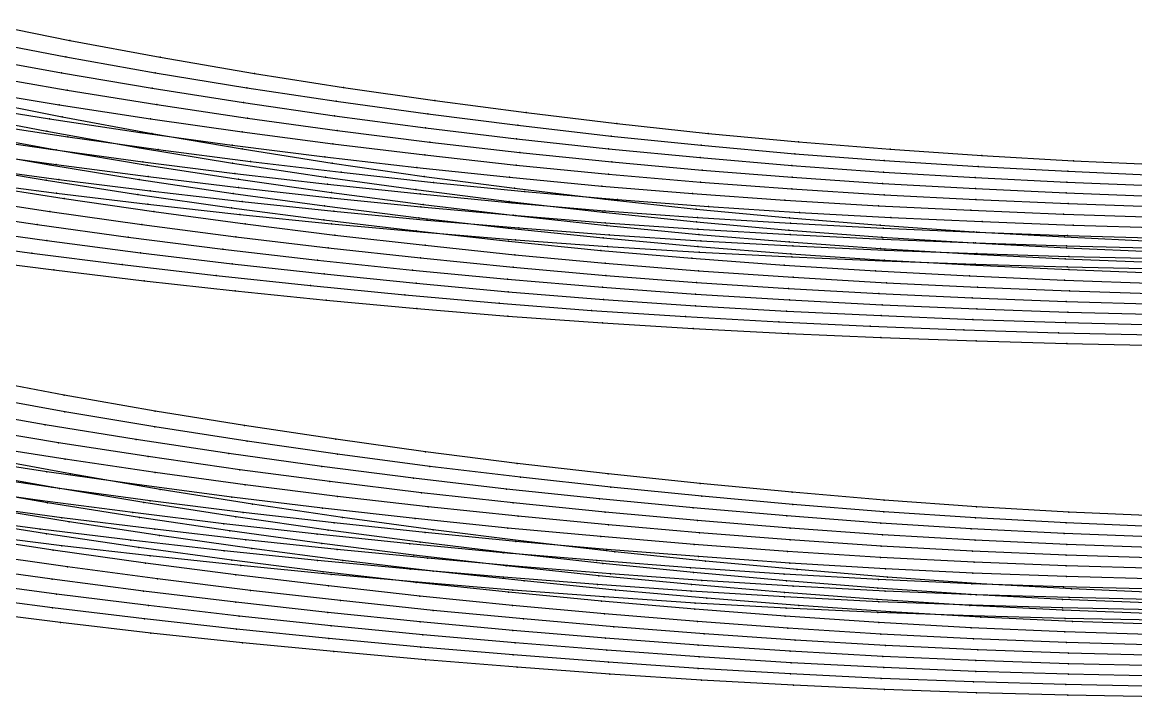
# Model space of a CAD drawing. Extents: x -2408 to 1029, y -526 to 2095.
# Drawn here: x -13.6 to 171.2, y 1360.9 to 1472.8 of the extents above; entities that cross this region are included whole.
import ezdxf

# ---------------------------------------------------------------- set-up
doc = ezdxf.new("R2010")
doc.units = 0

# ---------------------------------------------------------------- blocks, each defined once
blk = doc.blocks.new(' -30')
at = {"layer": '1'}
for points in [[(-245.141658, 917.098852), (-260.166828, 917.769134), (-275.234338, 918.624536), (-290.688383, 919.721853), (-305.728339, 920.97651), (-320.933019, 922.392988), (-335.945284, 923.939691), (-351.112705, 925.667383), (-366.087844, 927.54152), (-381.124534, 929.593767), (-396.053659, 931.804452), (-411.403685, 934.26337), (-426.274865, 936.835461), (-441.581577, 939.689385)], [(-441.357954, 1011.77869), (-426.385503, 1008.766398), (-411.373524, 1005.973084), (-395.741295, 1003.294762), (-380.982537, 1000.97185), (-365.812658, 998.782208), (-350.671126, 996.787103), (-335.643521, 994.987391), (-320.458902, 993.349894), (-305.476456, 991.931465), (-290.253334, 990.705195), (-275.086221, 989.677705), (-259.838398, 988.812748), (-244.782035, 988.103728)]]:
    blk.add_lwpolyline(points, dxfattribs=at)
at = {"layer": '14'}
for points in [[(-245.16976, 929.809888), (-260.640927, 930.508343), (-275.965086, 931.398015), (-291.241824, 932.504552), (-306.505752, 933.796136), (-321.802467, 935.240728), (-337.036458, 936.834409), (-352.178831, 938.587466), (-367.373851, 940.521132), (-382.257429, 942.586062), (-397.404225, 944.866379), (-412.236711, 947.281491), (-427.323349, 949.931627), (-442.44033, 952.79284)], [(-442.702748, 999.08554), (-427.630314, 996.072378), (-412.740637, 993.317148), (-397.798192, 990.762433), (-382.840082, 988.407382), (-367.601045, 986.208617), (-352.58876, 984.230198), (-337.53589, 982.420932), (-322.481054, 980.787744), (-306.948559, 979.311879), (-291.912577, 978.095582), (-276.394841, 977.034537), (-261.339635, 976.171484), (-245.709135, 975.431759)]]:
    blk.add_lwpolyline(points, dxfattribs=at)
at = {"layer": '3'}
for p in [(-426.385503, 1008.766398), (-411.373524, 1005.973084), (-395.741295, 1003.294762), (-380.982537, 1000.97185), (-365.812658, 998.782208), (-427.630314, 996.072378), (-350.671126, 996.787103), (-335.643521, 994.987391), (-412.740637, 993.317148), (-320.458902, 993.349894), (-397.798192, 990.762433), (-305.476456, 991.931465), (-290.253334, 990.705195), (-382.840082, 988.407382), (-275.086221, 989.677705), (-259.838398, 988.812748), (-367.601045, 986.208617), (-352.58876, 984.230198), (-337.53589, 982.420932), (-322.481054, 980.787744), (-306.948559, 979.311879), (-291.912577, 978.095582), (-276.394841, 977.034537), (-261.339635, 976.171484), (-427.323349, 949.931627), (-412.236711, 947.281491), (-397.404225, 944.866379), (-382.257429, 942.586062), (-367.373851, 940.521132), (-352.178831, 938.587466), (-426.274865, 936.835461), (-337.036458, 936.834409), (-321.802467, 935.240728), (-411.403685, 934.26337), (-306.505752, 933.796136), (-396.053659, 931.804452), (-291.241824, 932.504552), (-275.965086, 931.398015), (-381.124534, 929.593767), (-260.640927, 930.508343), (-366.087844, 927.54152), (-351.112705, 925.667383), (-335.945284, 923.939691), (-320.933019, 922.392988), (-305.728339, 920.97651), (-290.688383, 919.721853), (-275.234338, 918.624536), (-260.166828, 917.769134)]:
    blk.add_point(p, dxfattribs=at)
blk = doc.blocks.new(' -31')
at = {"layer": '1'}
for points in [[(-246.261205, 915.384291), (-261.705159, 916.032831), (-276.885972, 916.854244), (-292.298716, 917.902918), (-307.491762, 919.119407), (-322.87845, 920.501598), (-337.934576, 922.001733), (-353.290396, 923.691687), (-368.221521, 925.495972), (-383.537338, 927.516951), (-398.829462, 929.710128), (-414.104112, 932.080051), (-429.340398, 934.632458), (-444.573538, 937.382133)], [(-442.02803, 1008.905685), (-427.017117, 1006.026231), (-412.2272, 1003.398908), (-397.015674, 1000.905477), (-382.162075, 998.66676), (-366.967246, 996.565387), (-352.064695, 994.680052), (-336.544248, 992.899487), (-321.622823, 991.366514), (-306.063224, 989.969857), (-291.275461, 988.843302), (-275.685007, 987.846192), (-260.811204, 987.051404), (-245.204271, 986.362211)]]:
    blk.add_lwpolyline(points, dxfattribs=at)
at = {"layer": '14'}
for points in [[(-245.805788, 928.076104), (-261.071262, 928.717405), (-276.114991, 929.530822), (-291.313492, 930.56262), (-306.410991, 931.773332), (-321.54403, 933.134551), (-336.61462, 934.632982), (-351.593331, 936.278672), (-366.62911, 938.095761), (-381.972089, 940.121824), (-396.963772, 942.272319), (-412.258262, 944.64703), (-427.195375, 947.150038), (-442.100141, 949.837558)], [(-445.514757, 996.650941), (-430.180991, 993.696043), (-414.790129, 990.95355), (-399.380814, 988.421363), (-383.940009, 986.09023), (-368.948062, 984.016808), (-353.455415, 982.059377), (-337.922035, 980.274449), (-322.38773, 978.677124), (-307.104799, 977.312651), (-291.630691, 976.140108), (-276.427318, 975.167904), (-261.011429, 974.343856), (-245.703807, 973.672048)]]:
    blk.add_lwpolyline(points, dxfattribs=at)
at = {"layer": '3'}
for p in [(-427.017117, 1006.026231), (-412.2272, 1003.398908), (-397.015674, 1000.905477), (-382.162075, 998.66676), (-366.967246, 996.565387), (-352.064695, 994.680052), (-430.180991, 993.696043), (-336.544248, 992.899487), (-414.790129, 990.95355), (-321.622823, 991.366514), (-399.380814, 988.421363), (-306.063224, 989.969857), (-291.275461, 988.843302), (-275.685007, 987.846192), (-260.811204, 987.051404), (-383.940009, 986.09023), (-368.948062, 984.016808), (-353.455415, 982.059377), (-337.922035, 980.274449), (-322.38773, 978.677124), (-307.104799, 977.312651), (-291.630691, 976.140108), (-276.427318, 975.167904), (-261.011429, 974.343856), (-427.195375, 947.150038), (-412.258262, 944.64703), (-396.963772, 942.272319), (-381.972089, 940.121824), (-366.62911, 938.095761), (-351.593331, 936.278672), (-429.340398, 934.632458), (-336.61462, 934.632982), (-321.54403, 933.134551), (-414.104112, 932.080051), (-306.410991, 931.773332), (-398.829462, 929.710128), (-291.313492, 930.56262), (-276.114991, 929.530822), (-383.537338, 927.516951), (-261.071262, 928.717405), (-368.221521, 925.495972), (-353.290396, 923.691687), (-337.934576, 922.001733), (-322.87845, 920.501598), (-307.491762, 919.119407), (-292.298716, 917.902918), (-276.885972, 916.854244), (-261.705159, 916.032831)]:
    blk.add_point(p, dxfattribs=at)
blk = doc.blocks.new(' -32')
at = {"layer": '1'}
for points in [[(-246.136612, 913.630204), (-261.623803, 914.227913), (-277.047884, 915.003424), (-292.418725, 915.98512), (-307.818458, 917.153823), (-323.243092, 918.477479), (-338.616786, 919.945562), (-353.976405, 921.565671), (-369.317428, 923.344145), (-384.545269, 925.275219), (-399.844287, 927.384717), (-414.803302, 929.614027), (-430.051563, 932.063891), (-444.974561, 934.643978)], [(-442.657641, 1006.10872), (-427.754512, 1003.377851), (-412.729754, 1000.827241), (-397.538175, 998.448761), (-382.453824, 996.279307), (-367.387618, 994.290134), (-352.25817, 992.460743), (-336.985857, 990.789932), (-321.817783, 989.313987), (-306.593114, 988.025551), (-291.392571, 986.935484), (-276.156874, 986.019829), (-260.936463, 985.257985), (-245.709809, 984.630858)]]:
    blk.add_lwpolyline(points, dxfattribs=at)
at = {"layer": '14'}
for points in [[(-245.766268, 926.324945), (-261.398688, 926.931507), (-276.853012, 927.713052), (-291.848539, 928.672748), (-307.389391, 929.860784), (-322.967322, 931.208796), (-338.481588, 932.69629), (-353.901928, 934.333278), (-369.381724, 936.145979), (-384.534802, 938.086415), (-399.971671, 940.234413), (-415.383167, 942.557516), (-430.463586, 945.010559), (-445.815583, 947.699182)], [(-443.716487, 993.382964), (-428.640802, 990.638888), (-413.513017, 988.088703), (-398.371981, 985.732108), (-382.935301, 983.524182), (-367.742132, 981.534468), (-352.507979, 979.710591), (-337.27359, 978.052334), (-322.022067, 976.575291), (-307.039361, 975.32188), (-291.89249, 974.243828), (-276.303092, 973.30889), (-261.241835, 972.55637), (-245.599616, 971.918152)]]:
    blk.add_lwpolyline(points, dxfattribs=at)
at = {"layer": '3'}
for p in [(-427.754512, 1003.377851), (-412.729754, 1000.827241), (-397.538175, 998.448761), (-382.453824, 996.279307), (-367.387618, 994.290134), (-352.25817, 992.460743), (-428.640802, 990.638888), (-336.985857, 990.789932), (-321.817783, 989.313987), (-413.513017, 988.088703), (-306.593114, 988.025551), (-291.392571, 986.935484), (-398.371981, 985.732108), (-276.156874, 986.019829), (-260.936463, 985.257985), (-382.935301, 983.524182), (-367.742132, 981.534468), (-352.507979, 979.710591), (-337.27359, 978.052334), (-322.022067, 976.575291), (-307.039361, 975.32188), (-291.89249, 974.243828), (-276.303092, 973.30889), (-261.241835, 972.55637), (-430.463586, 945.010559), (-415.383167, 942.557516), (-399.971671, 940.234413), (-384.534802, 938.086415), (-369.381724, 936.145979), (-353.901928, 934.333278), (-430.051563, 932.063891), (-338.481588, 932.69629), (-322.967322, 931.208796), (-414.803302, 929.614027), (-307.389391, 929.860784), (-399.844287, 927.384717), (-291.848539, 928.672748), (-276.853012, 927.713052), (-261.398688, 926.931507), (-384.545269, 925.275219), (-369.317428, 923.344145), (-353.976405, 921.565671), (-338.616786, 919.945562), (-323.243092, 918.477479), (-307.818458, 917.153823), (-292.418725, 915.98512), (-277.047884, 915.003424), (-261.623803, 914.227913)]:
    blk.add_point(p, dxfattribs=at)
blk = doc.blocks.new(' -33')
at = {"layer": '1'}
for points in [[(-244.911545, 911.851821), (-260.047911, 912.375349), (-275.234598, 913.063803), (-290.241443, 913.935448), (-305.407017, 914.996646), (-320.691927, 916.223201), (-335.833436, 917.582045), (-350.97037, 919.079392), (-366.083953, 920.720249), (-381.084554, 922.504128), (-396.161124, 924.456386), (-411.471937, 926.602703), (-426.503549, 928.875255), (-441.778957, 931.360131)], [(-442.011796, 1003.155768), (-426.789796, 1000.507146), (-411.961981, 998.117372), (-396.89738, 995.876894), (-382.016764, 993.842441), (-366.648808, 991.912787), (-351.727975, 990.197473), (-336.422339, 988.611354), (-321.465682, 987.242601), (-306.512614, 986.056419), (-291.527457, 985.047648), (-276.088338, 984.177619), (-261.085788, 983.47635), (-245.656514, 982.886327)]]:
    blk.add_lwpolyline(points, dxfattribs=at)
at = {"layer": '14'}
for points in [[(-245.635748, 924.579705), (-260.97185, 925.124213), (-276.150732, 925.829053), (-291.56984, 926.743353), (-306.888711, 927.846221), (-322.24732, 929.109205), (-337.542422, 930.502192), (-352.823161, 932.039735), (-368.0077, 933.724612), (-383.25396, 935.577225), (-398.165327, 937.546163), (-413.369318, 939.71775), (-428.236572, 942.007384), (-443.388669, 944.516945)], [(-445.200238, 990.826444), (-429.661151, 988.11137), (-414.849779, 985.714339), (-399.248583, 983.383719), (-384.126321, 981.308307), (-368.475385, 979.341077), (-353.567356, 977.627548), (-337.876936, 975.992946), (-322.169785, 974.551018), (-306.755484, 973.340364), (-291.217941, 972.307252), (-276.025194, 971.457875), (-260.647239, 970.744228), (-245.398865, 970.170211)]]:
    blk.add_lwpolyline(points, dxfattribs=at)
at = {"layer": '3'}
for p in [(-426.789796, 1000.507146), (-411.961981, 998.117372), (-396.89738, 995.876894), (-382.016764, 993.842441), (-366.648808, 991.912787), (-351.727975, 990.197473), (-336.422339, 988.611354), (-429.661151, 988.11137), (-321.465682, 987.242601), (-414.849779, 985.714339), (-306.512614, 986.056419), (-291.527457, 985.047648), (-399.248583, 983.383719), (-276.088338, 984.177619), (-261.085788, 983.47635), (-384.126321, 981.308307), (-368.475385, 979.341077), (-353.567356, 977.627548), (-337.876936, 975.992946), (-322.169785, 974.551018), (-306.755484, 973.340364), (-291.217941, 972.307252), (-276.025194, 971.457875), (-260.647239, 970.744228), (-428.236572, 942.007384), (-413.369318, 939.71775), (-398.165327, 937.546163), (-383.25396, 935.577225), (-368.0077, 933.724612), (-352.823161, 932.039735), (-337.542422, 930.502192), (-426.503549, 928.875255), (-322.24732, 929.109205), (-306.888711, 927.846221), (-411.471937, 926.602703), (-291.56984, 926.743353), (-276.150732, 925.829053), (-396.161124, 924.456386), (-260.97185, 925.124213), (-381.084554, 922.504128), (-366.083953, 920.720249), (-350.97037, 919.079392), (-335.833436, 917.582045), (-320.691927, 916.223201), (-305.407017, 914.996646), (-290.241443, 913.935448), (-275.234598, 913.063803), (-260.047911, 912.375349)]:
    blk.add_point(p, dxfattribs=at)
blk = doc.blocks.new(' -34')
at = {"layer": '1'}
for points in [[(-245.767545, 910.145196), (-261.292611, 910.647728), (-276.811044, 911.316051), (-292.17174, 912.170163), (-307.669687, 913.215218), (-322.673009, 914.382545), (-338.143351, 915.730502), (-353.6053, 917.214317), (-368.932109, 918.831197), (-384.361803, 920.619104), (-399.514214, 922.532332), (-414.904185, 924.635162), (-430.255784, 926.898214), (-445.596956, 929.331986)], [(-443.416867, 1000.646085), (-428.162378, 998.094321), (-412.994413, 995.745823), (-397.799861, 993.576451), (-382.722518, 991.598754), (-367.483907, 989.763779), (-352.346175, 988.095232), (-337.021788, 986.577503), (-321.730588, 985.251048), (-306.590636, 984.120804), (-291.27251, 983.153903), (-276.06515, 982.352131), (-260.73121, 981.684495), (-245.392154, 981.143215)]]:
    blk.add_lwpolyline(points, dxfattribs=at)
at = {"layer": '14'}
for points in [[(-245.41609, 922.840358), (-261.082202, 923.350452), (-276.636184, 924.022929), (-291.791546, 924.864889), (-306.850963, 925.889206), (-321.900271, 927.067712), (-336.990789, 928.378096), (-352.016187, 929.816011), (-366.944987, 931.389015), (-381.939821, 933.119888), (-397.27343, 935.047198), (-412.229932, 937.082629), (-427.164444, 939.273587), (-442.431576, 941.683226)], [(-445.519654, 988.121189), (-430.298003, 985.574608), (-415.065461, 983.214414), (-399.522486, 980.993792), (-384.239738, 978.988315), (-368.935912, 977.147014), (-353.592861, 975.459212), (-338.253338, 973.937193), (-323.189596, 972.623136), (-307.862851, 971.478358), (-292.70988, 970.517946), (-277.127204, 969.688538), (-261.377122, 968.997943), (-245.786458, 968.44933)]]:
    blk.add_lwpolyline(points, dxfattribs=at)
at = {"layer": '3'}
for p in [(-428.162378, 998.094321), (-412.994413, 995.745823), (-397.799861, 993.576451), (-382.722518, 991.598754), (-367.483907, 989.763779), (-352.346175, 988.095232), (-337.021788, 986.577503), (-430.298003, 985.574608), (-321.730588, 985.251048), (-415.065461, 983.214414), (-306.590636, 984.120804), (-291.27251, 983.153903), (-399.522486, 980.993792), (-276.06515, 982.352131), (-260.73121, 981.684495), (-384.239738, 978.988315), (-368.935912, 977.147014), (-353.592861, 975.459212), (-338.253338, 973.937193), (-323.189596, 972.623136), (-307.862851, 971.478358), (-292.70988, 970.517946), (-277.127204, 969.688538), (-261.377122, 968.997943), (-427.164444, 939.273587), (-412.229932, 937.082629), (-397.27343, 935.047198), (-381.939821, 933.119888), (-366.944987, 931.389015), (-352.016187, 929.816011), (-336.990789, 928.378096), (-430.255784, 926.898214), (-321.900271, 927.067712), (-306.850963, 925.889206), (-414.904185, 924.635162), (-291.791546, 924.864889), (-276.636184, 924.022929), (-399.514214, 922.532332), (-261.082202, 923.350452), (-384.361803, 920.619104), (-368.932109, 918.831197), (-353.6053, 917.214317), (-338.143351, 915.730502), (-322.673009, 914.382545), (-307.669687, 913.215218), (-292.17174, 912.170163), (-276.811044, 911.316051), (-261.292611, 910.647728)]:
    blk.add_point(p, dxfattribs=at)
blk = doc.blocks.new(' -35')
at = {"layer": '1'}
for points in [[(-245.560677, 908.41424), (-261.00138, 908.870145), (-276.451107, 909.482685), (-291.799817, 910.27427), (-307.231155, 911.249734), (-322.247475, 912.358137), (-337.6563, 913.63927), (-352.936288, 915.03769), (-368.320668, 916.584044), (-383.469333, 918.256894), (-398.82035, 920.106373), (-413.806398, 922.061178), (-429.117689, 924.214545), (-444.394414, 926.525972)], [(-444.90543, 998.200456), (-429.727847, 995.754904), (-414.685584, 993.510281), (-399.456029, 991.412919), (-384.066255, 989.465779), (-368.795335, 987.694646), (-353.40563, 986.063434), (-338.101332, 984.609462), (-323.08904, 983.365764), (-307.754268, 982.276277), (-292.235381, 981.344765), (-276.881329, 980.576891), (-261.513174, 979.94598), (-246.148302, 979.438741)]]:
    blk.add_lwpolyline(points, dxfattribs=at)
at = {"layer": '14'}
for points in [[(-245.757363, 921.123319), (-261.094105, 921.582282), (-276.315237, 922.189722), (-291.865827, 922.992552), (-307.331555, 923.986954), (-322.787331, 925.146208), (-338.28588, 926.443576), (-353.718078, 927.869738), (-369.051616, 929.432836), (-384.453565, 931.157466), (-399.50526, 932.993672), (-414.870026, 935.023422), (-430.212965, 937.211806), (-445.20275, 939.511353)], [(-442.117374, 984.86758), (-427.290984, 982.5327), (-412.439514, 980.364073), (-397.273336, 978.319749), (-382.378851, 976.471969), (-367.445227, 974.769211), (-352.516082, 973.21241), (-337.57244, 971.813351), (-322.08609, 970.550151), (-306.369598, 969.460313), (-290.88519, 968.554393), (-275.801216, 967.815642), (-260.541089, 967.200202), (-245.411211, 966.712004)]]:
    blk.add_lwpolyline(points, dxfattribs=at)
at = {"layer": '3'}
for p in [(-429.727847, 995.754904), (-414.685584, 993.510281), (-399.456029, 991.412919), (-384.066255, 989.465779), (-368.795335, 987.694646), (-353.40563, 986.063434), (-338.101332, 984.609462), (-323.08904, 983.365764), (-427.290984, 982.5327), (-307.754268, 982.276277), (-292.235381, 981.344765), (-412.439514, 980.364073), (-276.881329, 980.576891), (-261.513174, 979.94598), (-397.273336, 978.319749), (-382.378851, 976.471969), (-367.445227, 974.769211), (-352.516082, 973.21241), (-337.57244, 971.813351), (-322.08609, 970.550151), (-306.369598, 969.460313), (-290.88519, 968.554393), (-275.801216, 967.815642), (-260.541089, 967.200202), (-430.212965, 937.211806), (-414.870026, 935.023422), (-399.50526, 932.993672), (-384.453565, 931.157466), (-369.051616, 929.432836), (-353.718078, 927.869738), (-338.28588, 926.443576), (-429.117689, 924.214545), (-322.787331, 925.146208), (-307.331555, 923.986954), (-413.806398, 922.061178), (-291.865827, 922.992552), (-276.315237, 922.189722), (-398.82035, 920.106373), (-261.094105, 921.582282), (-383.469333, 918.256894), (-368.320668, 916.584044), (-352.936288, 915.03769), (-337.6563, 913.63927), (-322.247475, 912.358137), (-307.231155, 911.249734), (-291.799817, 910.27427), (-276.451107, 909.482685), (-261.00138, 908.870145)]:
    blk.add_point(p, dxfattribs=at)
blk = doc.blocks.new(' -36')
at = {"layer": '1'}
for points in [[(-245.550474, 906.695297), (-260.708266, 907.103071), (-275.74703, 907.648938), (-291.02618, 908.373605), (-306.049156, 909.256117), (-321.123961, 910.304146), (-336.126165, 911.487337), (-351.102485, 912.786098), (-366.083714, 914.209209), (-381.443946, 915.813289), (-396.395733, 917.519407), (-411.829852, 919.429536), (-426.746109, 921.42217), (-441.971365, 923.609247)], [(-441.683669, 995.04864), (-426.706675, 992.775231), (-411.707759, 990.66733), (-396.37825, 988.68024), (-381.338483, 986.887665), (-366.022177, 985.21425), (-350.950072, 983.715811), (-335.487168, 982.3508), (-320.384614, 981.200971), (-305.288093, 980.220022), (-290.16462, 979.389111), (-275.035308, 978.696912), (-259.899737, 978.131334), (-244.813666, 977.681409)]]:
    blk.add_lwpolyline(points, dxfattribs=at)
at = {"layer": '14'}
for points in [[(-245.376549, 919.394593), (-261.009089, 919.819827), (-276.571459, 920.394944), (-291.071047, 921.088135), (-306.943461, 922.040831), (-322.085356, 923.116351), (-337.272644, 924.327252), (-352.393684, 925.655253), (-367.415536, 927.106656), (-382.509987, 928.707891), (-397.588718, 930.452938), (-413.025949, 932.390924), (-428.067692, 934.42966), (-442.750242, 936.567781)], [(-444.904269, 982.700276), (-429.665737, 980.373182), (-414.402498, 978.215735), (-398.816805, 976.185844), (-383.511129, 974.354146), (-368.166007, 972.669229), (-352.826267, 971.136628), (-337.472426, 969.771417), (-322.421529, 968.612458), (-307.156428, 967.609448), (-292.130002, 966.77317), (-276.690177, 966.054913), (-261.092076, 965.462484), (-245.653449, 964.99914)]]:
    blk.add_lwpolyline(points, dxfattribs=at)
at = {"layer": '3'}
for p in [(-426.706675, 992.775231), (-411.707759, 990.66733), (-396.37825, 988.68024), (-381.338483, 986.887665), (-366.022177, 985.21425), (-350.950072, 983.715811), (-335.487168, 982.3508), (-320.384614, 981.200971), (-429.665737, 980.373182), (-305.288093, 980.220022), (-290.16462, 979.389111), (-414.402498, 978.215735), (-275.035308, 978.696912), (-259.899737, 978.131334), (-398.816805, 976.185844), (-383.511129, 974.354146), (-368.166007, 972.669229), (-352.826267, 971.136628), (-337.472426, 969.771417), (-322.421529, 968.612458), (-307.156428, 967.609448), (-292.130002, 966.77317), (-276.690177, 966.054913), (-261.092076, 965.462484), (-428.067692, 934.42966), (-413.025949, 932.390924), (-397.588718, 930.452938), (-382.509987, 928.707891), (-367.415536, 927.106656), (-352.393684, 925.655253), (-337.272644, 924.327252), (-322.085356, 923.116351), (-306.943461, 922.040831), (-426.746109, 921.42217), (-291.071047, 921.088135), (-276.571459, 920.394944), (-411.829852, 919.429536), (-261.009089, 919.819827), (-396.395733, 917.519407), (-381.443946, 915.813289), (-366.083714, 914.209209), (-351.102485, 912.786098), (-336.126165, 911.487337), (-321.123961, 910.304146), (-306.049156, 909.256117), (-291.02618, 908.373605), (-275.74703, 907.648938), (-260.708266, 907.103071)]:
    blk.add_point(p, dxfattribs=at)
blk = doc.blocks.new(' -37')
at = {"layer": '1'}
for points in [[(-245.459677, 904.980259), (-260.667258, 905.352559), (-276.077418, 905.870353), (-291.481155, 906.553866), (-306.876367, 907.41031), (-322.135864, 908.427753), (-337.503594, 909.596445), (-352.868603, 910.885348), (-368.222294, 912.301225), (-383.573767, 913.858021), (-398.842883, 915.550035), (-414.151465, 917.391644), (-429.319369, 919.362242), (-444.589947, 921.496176)], [(-444.764461, 992.957588), (-429.595527, 990.718866), (-414.263749, 988.626039), (-399.012783, 986.705536), (-383.641677, 984.924804), (-368.25393, 983.293401), (-353.013124, 981.827192), (-337.595151, 980.512537), (-322.249929, 979.387267), (-306.805765, 978.425619), (-291.410465, 977.617821), (-275.951208, 976.945654), (-260.851131, 976.413247), (-245.383191, 975.982942)]]:
    blk.add_lwpolyline(points, dxfattribs=at)
at = {"layer": '14'}
for points in [[(-246.258611, 917.699673), (-261.53958, 918.084109), (-276.723469, 918.605447), (-292.207306, 919.30131), (-307.850405, 920.194893), (-323.3798, 921.253687), (-338.95612, 922.455209), (-354.464864, 923.776227), (-369.96115, 925.231088), (-385.35464, 926.820901), (-400.821339, 928.566949), (-415.920977, 930.41601), (-431.351645, 932.455452), (-446.76127, 934.648276)], [(-447.464219, 980.523584), (-431.813528, 978.20646), (-416.701958, 976.136393), (-401.005905, 974.154058), (-385.290081, 972.331459), (-369.534435, 970.658148), (-353.784975, 969.144298), (-338.021741, 967.806655), (-322.581244, 966.681091), (-306.953977, 965.713478), (-291.605429, 964.913202), (-275.873302, 964.232931), (-260.7973, 963.703712), (-245.111403, 963.272636)]]:
    blk.add_lwpolyline(points, dxfattribs=at)
at = {"layer": '3'}
for p in [(-429.595527, 990.718866), (-414.263749, 988.626039), (-399.012783, 986.705536), (-383.641677, 984.924804), (-368.25393, 983.293401), (-353.013124, 981.827192), (-337.595151, 980.512537), (-322.249929, 979.387267), (-431.813528, 978.20646), (-306.805765, 978.425619), (-291.410465, 977.617821), (-416.701958, 976.136393), (-275.951208, 976.945654), (-260.851131, 976.413247), (-401.005905, 974.154058), (-385.290081, 972.331459), (-369.534435, 970.658148), (-353.784975, 969.144298), (-338.021741, 967.806655), (-322.581244, 966.681091), (-306.953977, 965.713478), (-291.605429, 964.913202), (-275.873302, 964.232931), (-260.7973, 963.703712), (-431.351645, 932.455452), (-415.920977, 930.41601), (-400.821339, 928.566949), (-385.35464, 926.820901), (-369.96115, 925.231088), (-354.464864, 923.776227), (-338.95612, 922.455209), (-323.3798, 921.253687), (-307.850405, 920.194893), (-429.319369, 919.362242), (-292.207306, 919.30131), (-276.723469, 918.605447), (-414.151465, 917.391644), (-261.53958, 918.084109), (-398.842883, 915.550035), (-383.573767, 913.858021), (-368.222294, 912.301225), (-352.868603, 910.885348), (-337.503594, 909.596445), (-322.135864, 908.427753), (-306.876367, 907.41031), (-291.481155, 906.553866), (-276.077418, 905.870353), (-260.667258, 905.352559)]:
    blk.add_point(p, dxfattribs=at)
blk = doc.blocks.new(' -38')
at = {"layer": '1'}
for points in [[(-245.571293, 903.275358), (-260.691583, 903.612186), (-276.064375, 904.087584), (-291.336008, 904.714934), (-306.695468, 905.514461), (-321.950572, 906.479049), (-337.290448, 907.593609), (-352.47591, 908.812689), (-367.796508, 910.16426), (-382.986446, 911.636908), (-398.281011, 913.25799), (-413.319178, 914.989852), (-428.581686, 916.889147), (-443.837055, 918.932134)], [(-443.810385, 990.291525), (-428.626441, 988.15345), (-413.372675, 986.16768), (-398.380012, 984.364779), (-383.091149, 982.670512), (-368.117008, 981.152869), (-352.798464, 979.750458), (-337.528291, 978.518327), (-322.182504, 977.456847), (-306.84007, 976.557031), (-291.476278, 975.798552), (-276.106656, 975.171751), (-261.044984, 974.676492), (-245.667599, 974.280945)]]:
    blk.add_lwpolyline(points, dxfattribs=at)
at = {"layer": '14'}
for points in [[(-245.04861, 915.967862), (-260.554833, 916.312619), (-276.024567, 916.794323), (-291.098525, 917.414303), (-306.372308, 918.217006), (-321.532684, 919.181611), (-336.684533, 920.284424), (-351.88489, 921.507814), (-367.016424, 922.846396), (-382.044767, 924.305899), (-397.150632, 925.910454), (-412.241476, 927.652133), (-427.710771, 929.582337), (-442.766392, 931.605115)], [(-445.337875, 977.680262), (-430.161493, 975.545388), (-414.648144, 973.527202), (-399.431742, 971.701881), (-384.198246, 970.019139), (-368.926756, 968.472011), (-353.664202, 967.07645), (-337.813999, 965.804227), (-322.567313, 964.756413), (-307.46852, 963.872489), (-291.787586, 963.100163), (-276.573298, 962.480341), (-261.190993, 961.973783), (-245.947095, 961.584031)]]:
    blk.add_lwpolyline(points, dxfattribs=at)
at = {"layer": '3'}
for p in [(-428.626441, 988.15345), (-413.372675, 986.16768), (-398.380012, 984.364779), (-383.091149, 982.670512), (-368.117008, 981.152869), (-352.798464, 979.750458), (-337.528291, 978.518327), (-322.182504, 977.456847), (-430.161493, 975.545388), (-306.84007, 976.557031), (-291.476278, 975.798552), (-414.648144, 973.527202), (-276.106656, 975.171751), (-261.044984, 974.676492), (-399.431742, 971.701881), (-384.198246, 970.019139), (-368.926756, 968.472011), (-353.664202, 967.07645), (-337.813999, 965.804227), (-322.567313, 964.756413), (-307.46852, 963.872489), (-291.787586, 963.100163), (-276.573298, 962.480341), (-261.190993, 961.973783), (-427.710771, 929.582337), (-412.241476, 927.652133), (-397.150632, 925.910454), (-382.044767, 924.305899), (-367.016424, 922.846396), (-351.88489, 921.507814), (-336.684533, 920.284424), (-321.532684, 919.181611), (-306.372308, 918.217006), (-428.581686, 916.889147), (-291.098525, 917.414303), (-276.024567, 916.794323), (-260.554833, 916.312619), (-413.319178, 914.989852), (-398.281011, 913.25799), (-382.986446, 911.636908), (-367.796508, 910.16426), (-352.47591, 908.812689), (-337.290448, 907.593609), (-321.950572, 906.479049), (-306.695468, 905.514461), (-291.336008, 904.714934), (-276.064375, 904.087584), (-260.691583, 903.612186)]:
    blk.add_point(p, dxfattribs=at)
blk = doc.blocks.new(' -39')
at = {"layer": '1'}
for points in [[(-245.661867, 901.573951), (-261.103776, 901.886833), (-276.434212, 902.326232), (-291.762844, 902.914187), (-306.82561, 903.652117), (-322.137742, 904.571445), (-337.014581, 905.603083), (-352.802447, 906.819188), (-368.134916, 908.121614), (-383.408379, 909.54612), (-398.738731, 911.109704), (-413.984858, 912.802302), (-429.224414, 914.632572), (-444.43764, 916.599058)], [(-443.359927, 987.757468), (-428.199633, 985.713765), (-413.037278, 983.82356), (-397.774347, 982.065886), (-382.579807, 980.454566), (-367.123919, 978.962105), (-351.900996, 977.644657), (-336.915861, 976.507577), (-321.668238, 975.517878), (-306.435503, 974.680333), (-291.172075, 973.974802), (-275.906719, 973.39406), (-260.634175, 972.92972), (-245.262398, 972.569122)]]:
    blk.add_lwpolyline(points, dxfattribs=at)
at = {"layer": '14'}
for points in [[(-246.52356, 914.290222), (-261.664871, 914.604067), (-276.719893, 915.042975), (-292.136838, 915.640702), (-307.779545, 916.423903), (-323.308506, 917.375761), (-338.829036, 918.472158), (-354.39951, 919.693089), (-369.899802, 921.031054), (-385.294686, 922.492053), (-400.769359, 924.101164), (-416.228944, 925.850726), (-431.304898, 927.694329), (-446.730073, 929.724091)], [(-448.244231, 975.621049), (-432.679961, 973.491027), (-417.688196, 971.592148), (-402.085336, 969.767782), (-386.442277, 968.085819), (-370.807059, 966.548447), (-355.158406, 965.167085), (-339.829887, 963.982651), (-324.211107, 962.949385), (-308.759855, 962.082264), (-293.609688, 961.367241), (-278.044998, 960.760334), (-262.319546, 960.2692), (-246.748947, 959.896897)]]:
    blk.add_lwpolyline(points, dxfattribs=at)
at = {"layer": '3'}
for p in [(-428.199633, 985.713765), (-413.037278, 983.82356), (-397.774347, 982.065886), (-382.579807, 980.454566), (-367.123919, 978.962105), (-351.900996, 977.644657), (-336.915861, 976.507577), (-321.668238, 975.517878), (-306.435503, 974.680333), (-291.172075, 973.974802), (-432.679961, 973.491027), (-275.906719, 973.39406), (-260.634175, 972.92972), (-417.688196, 971.592148), (-402.085336, 969.767782), (-386.442277, 968.085819), (-370.807059, 966.548447), (-355.158406, 965.167085), (-339.829887, 963.982651), (-324.211107, 962.949385), (-308.759855, 962.082264), (-293.609688, 961.367241), (-278.044998, 960.760334), (-262.319546, 960.2692), (-431.304898, 927.694329), (-416.228944, 925.850726), (-400.769359, 924.101164), (-385.294686, 922.492053), (-369.899802, 921.031054), (-354.39951, 919.693089), (-338.829036, 918.472158), (-323.308506, 917.375761), (-307.779545, 916.423903), (-429.224414, 914.632572), (-292.136838, 915.640702), (-276.719893, 915.042975), (-261.664871, 914.604067), (-413.984858, 912.802302), (-398.738731, 911.109704), (-383.408379, 909.54612), (-368.134916, 908.121614), (-352.802447, 906.819188), (-337.014581, 905.603083), (-322.137742, 904.571445), (-306.82561, 903.652117), (-291.762844, 902.914187), (-276.434212, 902.326232), (-261.103776, 901.886833)]:
    blk.add_point(p, dxfattribs=at)
blk = doc.blocks.new(' -40')
at = {"layer": '1'}
for points in [[(-245.541039, 899.874438), (-260.812625, 900.151127), (-275.950485, 900.545395), (-291.204346, 901.081725), (-306.308106, 901.768543), (-321.546946, 902.62877), (-336.777175, 903.632918), (-352.182547, 904.768669), (-367.364014, 906.003151), (-382.566911, 907.358057), (-397.73832, 908.8361), (-412.916166, 910.447602), (-427.928258, 912.172961), (-443.076012, 914.046493)], [(-443.800501, 985.393607), (-428.574356, 983.418173), (-413.422716, 981.60052), (-398.162352, 979.909589), (-382.954434, 978.356849), (-367.666352, 976.938653), (-352.4565, 975.682118), (-337.142443, 974.578416), (-321.937139, 973.643077), (-306.604028, 972.846223), (-291.515443, 972.188616), (-276.171575, 971.640138), (-260.908913, 971.207985), (-245.558737, 970.877499)]]:
    blk.add_lwpolyline(points, dxfattribs=at)
at = {"layer": '14'}
for points in [[(-245.858515, 912.580462), (-261.233991, 912.862601), (-276.567036, 913.270318), (-292.309591, 913.836738), (-307.522967, 914.54807), (-322.626578, 915.419378), (-337.722783, 916.431094), (-352.871531, 917.562988), (-367.950069, 918.799705), (-383.018029, 920.154666), (-397.978815, 921.626812), (-413.022022, 923.23768), (-427.674827, 924.933175), (-443.47804, 926.902935)], [(-444.403343, 972.660415), (-429.049913, 970.679392), (-414.010709, 968.883692), (-398.955574, 967.222322), (-383.862224, 965.686938), (-368.779677, 964.287542), (-353.685798, 963.03627), (-337.984267, 961.906359), (-322.961655, 960.982098), (-307.208543, 960.160624), (-291.804326, 959.4903), (-276.026341, 958.929114), (-260.955345, 958.503785), (-245.236538, 958.169516)]]:
    blk.add_lwpolyline(points, dxfattribs=at)
at = {"layer": '3'}
for p in [(-428.574356, 983.418173), (-413.422716, 981.60052), (-398.162352, 979.909589), (-382.954434, 978.356849), (-367.666352, 976.938653), (-352.4565, 975.682118), (-337.142443, 974.578416), (-321.937139, 973.643077), (-306.604028, 972.846223), (-291.515443, 972.188616), (-429.049913, 970.679392), (-276.171575, 971.640138), (-260.908913, 971.207985), (-414.010709, 968.883692), (-398.955574, 967.222322), (-383.862224, 965.686938), (-368.779677, 964.287542), (-353.685798, 963.03627), (-337.984267, 961.906359), (-322.961655, 960.982098), (-307.208543, 960.160624), (-291.804326, 959.4903), (-276.026341, 958.929114), (-260.955345, 958.503785), (-427.674827, 924.933175), (-413.022022, 923.23768), (-397.978815, 921.626812), (-383.018029, 920.154666), (-367.950069, 918.799705), (-352.871531, 917.562988), (-337.722783, 916.431094), (-322.626578, 915.419378), (-307.522967, 914.54807), (-292.309591, 913.836738), (-276.567036, 913.270318), (-261.233991, 912.862601), (-427.928258, 912.172961), (-412.916166, 910.447602), (-397.73832, 908.8361), (-382.566911, 907.358057), (-367.364014, 906.003151), (-352.182547, 904.768669), (-336.777175, 903.632918), (-321.546946, 902.62877), (-306.308106, 901.768543), (-291.204346, 901.081725), (-275.950485, 900.545395), (-260.812625, 900.151127)]:
    blk.add_point(p, dxfattribs=at)

msp = doc.modelspace()

# ---------------------------------------------------------------- block references
at = {"layer": '1'}
for name in [' -32', ' -34', ' -36', ' -33', ' -35', ' -37', ' -31', ' -30', ' -38', ' -39', ' -40']:
    msp.add_blockref(name, (420.69429, 460.98861), dxfattribs=at)

doc.saveas('drawing.dxf')
